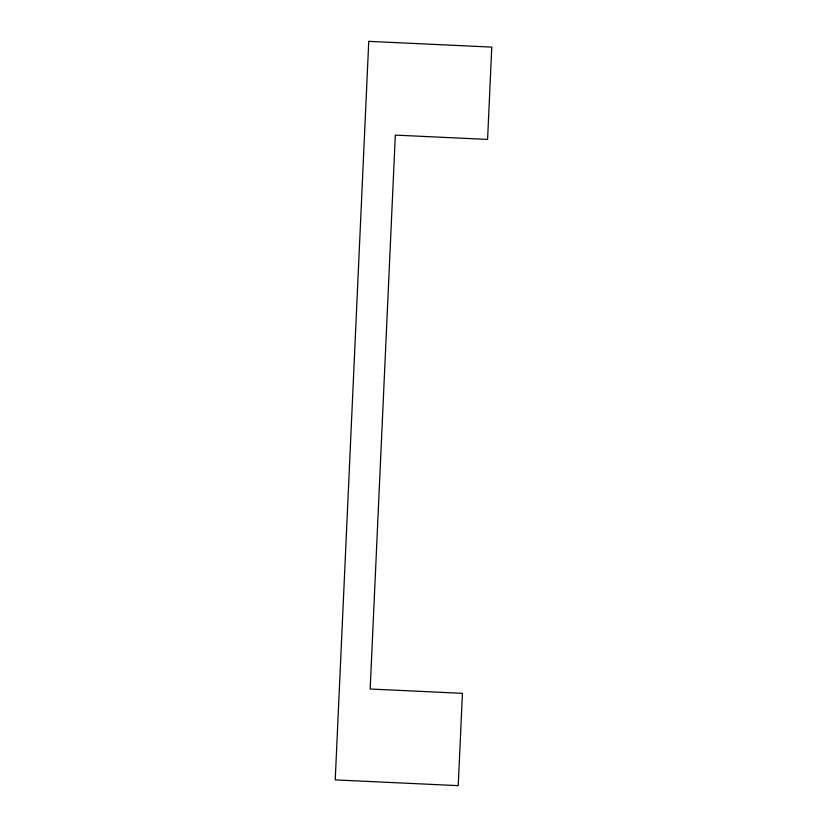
<?xml version="1.0" encoding="UTF-8"?>
<svg xmlns="http://www.w3.org/2000/svg" width="827" height="827" viewBox="0 0 827 827"><rect width="100%" height="100%" fill="white"/><g stroke="black" fill="none" stroke-linecap="round" stroke-linejoin="round"><path stroke-width="1.24" d="M368.759 41.35L335.224 779.902L458.241 785.65L462.427 693.336L370.176 689.015L395.327 135.111L487.579 139.422L491.776 47.098L368.759 41.35"/></g></svg>
